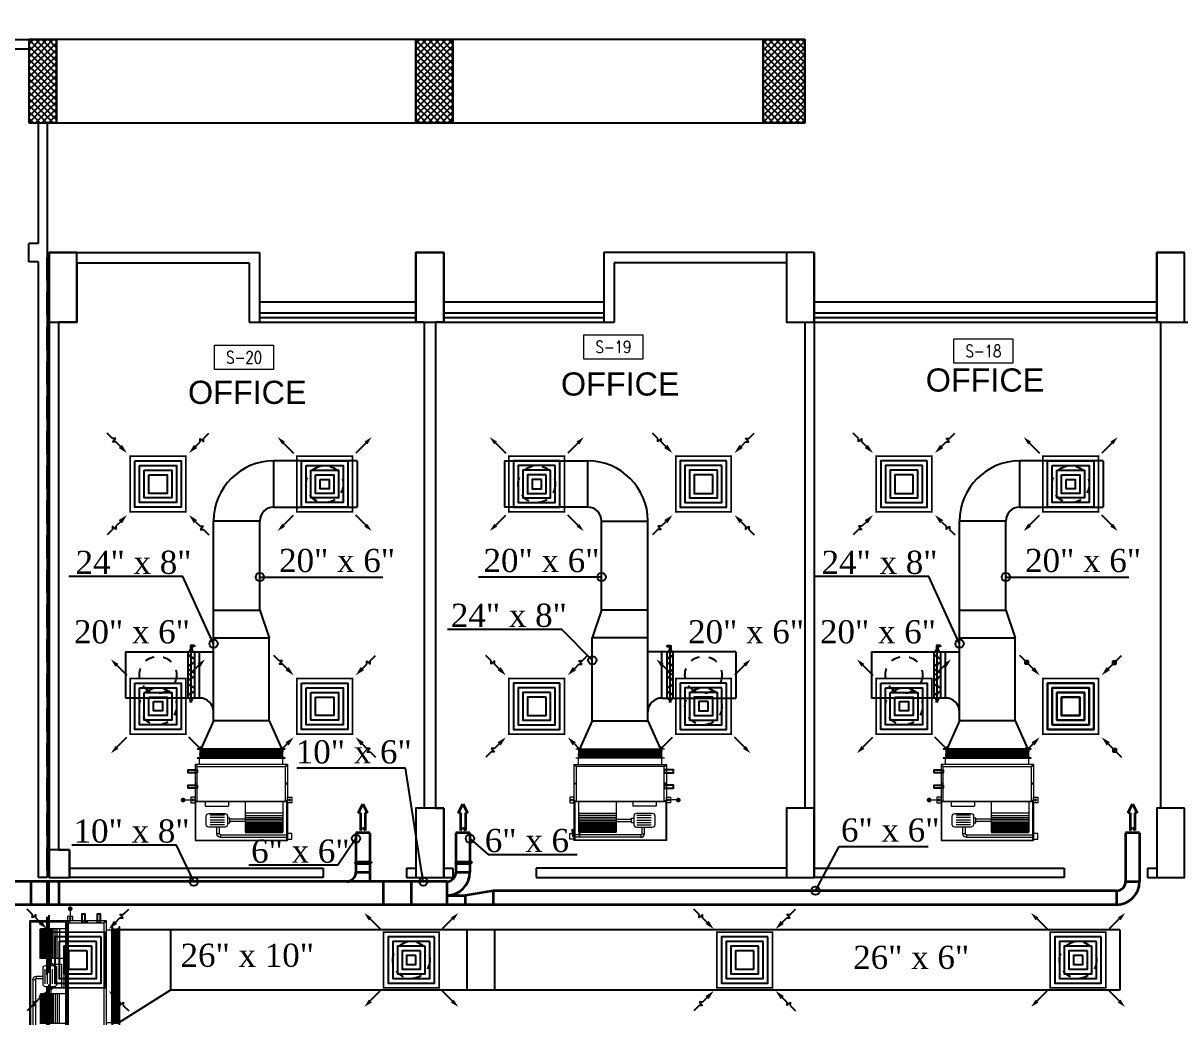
# Model space of a CAD drawing. Extents: x -432 to -365, y -145 to 173.
# Drawn here: x -423.2 to -410.72, y -45.75 to -35.02 of the extents above; entities that cross this region are included whole.
import ezdxf
from ezdxf.enums import TextEntityAlignment as Align

# ---------------------------------------------------------------- set-up
doc = ezdxf.new("R2010")
doc.units = 0
doc.header["$MEASUREMENT"] = 0
for name, pattern in [('DASHDOT', [1, 0.5, -0.25, 0, -0.25]), ('HIDDEN', [0.375, 0.25, -0.125]), ('HIDDEN-Z', [3, 2, -1])]:
    doc.linetypes.add(name, pattern=pattern)
for name, color, linetype in [('01_AC-EQUIP', 206, 'Continuous'), ('03_AC-S.DUCT', 5, 'Continuous'), ('12-AC-FL.CONN.', 2, 'Continuous'), ('A.C.VOLUM DAMPER', 2, 'Continuous'), ('COL', 2, 'Continuous'), ('COLHATCH', 5, 'Continuous'), ('column', 6, 'Continuous'), ('elev', 2, 'Continuous'), ('FASEL', 253, 'Continuous'), ('M-CH-WP-R', 40, 'HIDDEN-Z'), ('M-CH-WP-S', 142, 'Continuous'), ('M-DIFUSER', 195, 'Continuous'), ('M-DUCT-RA', 30, 'Continuous'), ('M-DUCT-SA', 5, 'Continuous'), ('M-EQBMNT', 21, 'Continuous'), ('WALL', 4, 'Continuous'), ('WIN', 5, 'Continuous'), ('ZONE TEXT', 73, 'Continuous')]:
    doc.layers.add(name, color=color, linetype=linetype)
for name, color, linetype, lineweight in [('04-AC_F.A.DUCT', 4, 'Continuous', 35), ('A-SYMB-RMNU', 4, 'Continuous', 9), ('AC-TEXT', 15, 'Continuous', 30)]:
    doc.layers.add(name, color=color, linetype=linetype, lineweight=lineweight)
doc.styles.add('AC', font='romans.shx', dxfattribs={"height": 0.2})
doc.styles.add('ARABY', font='sosa.shx')
doc.styles.add('ROMANS-TITLE', font='ROMANS.shx', dxfattribs={"width": 0.8})
doc.dimstyles.new('IHAB', dxfattribs={"dimscale": 0, "dimtxt": 0.15, "dimasz": 0.09, "dimexe": 0.18, "dimexo": 0.0625, "dimgap": 0, "dimtad": 0, "dimtih": 1, "dimtoh": 1, "dimzin": 0, "dimdsep": 46, "dimtxsty": 'ARABY', "dimcen": 0.03, "dimse1": 1, "dimse2": 1, "dimclrd": 36, "dimclrt": 42, "dimadec": 0, "dimazin": 0, "dimtfac": 1, "dimtmove": 1, "dimatfit": 3, "dimldrblk": 'ORIGIN', "dimfxl": 1, "dimtolj": 1, "dimtzin": 0, "dimarcsym": 0})

# ---------------------------------------------------------------- blocks, each defined once
blk = doc.blocks.new('*U251')
at = {"layer": 'M-DIFUSER', "ltscale": 5, "const_width": 18}
blk.add_lwpolyline([(-300, 300), (300, 300), (300, -300), (-300, -300)], close=True, dxfattribs=at)
at = {"layer": 'M-DIFUSER', "color": 21}
for points in [[(250, 250), (-250, 250), (-250, -250), (250, -250)], [(200, 200), (-200, 200), (-200, -200), (200, -200)], [(150, 150), (-150, 150), (-150, -150), (150, -150)], [(100, 100), (-100, 100), (-100, -100), (100, -100)], [(50, 50), (-50, 50), (-50, -50), (50, -50)]]:
    blk.add_lwpolyline(points, close=True, dxfattribs=at)
at = {"layer": 'M-DUCT-SA', "color": 5, "extrusion": (-5.07059e-20, -1.19855e-17, -1)}
blk.add_line((-461, 461), (-335, 335), dxfattribs=at)
at = {"layer": 'M-DUCT-SA', "color": 5, "extrusion": (-1.19855e-17, 5.07059e-20, -1)}
blk.add_line((461, 461), (335, 335), dxfattribs=at)
at = {"layer": 'M-DUCT-SA', "color": 5, "extrusion": (1.19855e-17, -5.07059e-20, -1)}
blk.add_line((-461, -461), (-335, -335), dxfattribs=at)
at = {"layer": 'M-DUCT-SA', "color": 5, "extrusion": (5.07059e-20, 1.19855e-17, -1)}
blk.add_line((461, -461), (335, -335), dxfattribs=at)
at = {"layer": 'M-DUCT-SA', "color": 5, "extrusion": (-5.07059e-20, -1.19855e-17, -1)}
blk.add_solid([(460, 428), (429, 459), (507, 507)], dxfattribs=at)
at = {"layer": 'M-DUCT-SA', "color": 5, "extrusion": (5.07059e-20, -1.19855e-17, -1)}
blk.add_solid([(-460, 428), (-429, 459), (-507, 507)], dxfattribs=at)
at = {"layer": 'M-DUCT-SA', "color": 5, "extrusion": (1.19855e-17, -5.07059e-20, -1)}
blk.add_solid([(428, -460), (459, -429), (507, -507)], dxfattribs=at)
at = {"layer": 'M-DUCT-SA', "color": 5, "extrusion": (-1.19855e-17, -5.07059e-20, -1)}
blk.add_solid([(-428, -460), (-459, -429), (-507, -507)], dxfattribs=at)
blk = doc.blocks.new('*U254')
at = {"layer": 'M-DIFUSER', "ltscale": 5, "const_width": 18}
blk.add_lwpolyline([(-300, 300), (300, 300), (300, -300), (-300, -300)], close=True, dxfattribs=at)
at = {"layer": 'M-DIFUSER', "color": 21}
for points in [[(250, 250), (-250, 250), (-250, -250), (250, -250)], [(200, 200), (-200, 200), (-200, -200), (200, -200)], [(150, 150), (-150, 150), (-150, -150), (150, -150)], [(100, 100), (-100, 100), (-100, -100), (100, -100)]]:
    blk.add_lwpolyline(points, close=True, dxfattribs=at)
at = {"layer": 'M-DUCT-RA', "color": 30}
for p, q in [((-491, 491), (-549, 549)), ((491, 491), (549, 549)), ((-491, 455), (-491, 491)), ((-455, 491), (-491, 455)), ((-455, 455), (-455, 491)), ((-406, 406), (-455, 455)), ((406, 406), (455, 455)), ((455, 491), (491, 491)), ((491, 455), (455, 491)), ((455, 455), (491, 455)), ((-491, -491), (-549, -549)), ((-491, -455), (-455, -491)), ((-455, -455), (-491, -455)), ((-455, -491), (-491, -491)), ((-406, -406), (-455, -455)), ((406, -406), (455, -455)), ((455, -491), (491, -455)), ((455, -455), (455, -491)), ((491, -455), (491, -491)), ((491, -491), (549, -549))]:
    blk.add_line(p, q, dxfattribs=at)
for points in [[(-389, 424), (-424, 389), (-335, 335)], [(424, 389), (389, 424), (335, 335)], [(-424, -389), (-389, -424), (-335, -335)], [(389, -424), (424, -389), (335, -335)]]:
    blk.add_solid(points, dxfattribs=at)
blk = doc.blocks.new('A$C224F6469')
at = {"layer": '01_AC-EQUIP', "color": 1, "lineweight": 20}
for p, q in [((0, 0), (1, 0)), ((0, -0.82), (0, 0)), ((1, -0.82), (1, 0)), ((0.007, -0.004), (0.988, -0.004)), ((0.007, -0.42), (0.007, -0.004)), ((0.236, -0.074), (0.236, -0.145)), ((0.263, -0.074), (0.236, -0.074)), ((0.263, -0.074), (0.263, -0.145)), ((0.276, -0.035), (1, -0.035)), ((0.276, -0.061), (0.276, -0.035)), ((0.276, -0.061), (1, -0.061)), ((0.541, -0.42), (0.541, -0.09)), ((0.541, -0.09), (0.949, -0.09)), ((0.541, -0.092), (0.949, -0.092)), ((0.541, -0.094), (0.949, -0.094)), ((0.541, -0.096), (0.949, -0.096)), ((0.541, -0.099), (0.949, -0.099)), ((0.541, -0.103), (0.949, -0.103)), ((0.541, -0.106), (0.949, -0.106)), ((0.541, -0.11), (0.949, -0.11)), ((0.541, -0.115), (0.949, -0.115)), ((0.541, -0.122), (0.949, -0.122)), ((0.949, -0.42), (0.949, -0.09)), ((0.988, -0.42), (0.988, -0.004)), ((0.32, -0.168), (0.163, -0.168)), ((0.32, -0.194), (0.163, -0.194)), ((0.32, -0.221), (0.163, -0.221)), ((0.32, -0.248), (0.163, -0.248)), ((0.541, -0.204), (0.376, -0.204)), ((0.541, -0.231), (0.376, -0.231)), ((0.541, -0.129), (0.949, -0.129)), ((0.541, -0.138), (0.949, -0.138)), ((0.541, -0.148), (0.949, -0.148)), ((0.541, -0.158), (0.949, -0.158)), ((0.541, -0.168), (0.949, -0.168)), ((0.541, -0.175), (0.949, -0.175)), ((0.541, -0.184), (0.949, -0.184)), ((0.541, -0.194), (0.949, -0.194)), ((0.541, -0.214), (0.949, -0.214)), ((0.541, -0.23), (0.949, -0.23)), ((0.109, -0.37), (0.363, -0.37)), ((0.109, -0.42), (0.109, -0.37)), ((0.32, -0.274), (0.163, -0.274)), ((0.363, -0.42), (0.363, -0.37)), ((0.541, -0.25), (0.949, -0.25)), ((0.541, -0.27), (0.949, -0.27)), ((0.949, -0.295), (0.541, -0.295)), ((0, -0.42), (1, -0.42)), ((0.022, -0.425), (0.001, -0.425)), ((0.011, -0.418), (0.011, -0.432)), ((0.978, -0.425), (0.999, -0.425)), ((0.989, -0.418), (0.989, -0.432)), ((0.022, -0.615), (0.001, -0.615)), ((0.011, -0.608), (0.011, -0.622)), ((0.978, -0.615), (0.999, -0.615)), ((0.989, -0.608), (0.989, -0.622)), ((1, -0.82), (0, -0.82)), ((0.022, -0.81), (0.001, -0.81)), ((0.011, -0.803), (0.011, -0.817)), ((0.05, -0.82), (0.05, -0.89)), ((0.95, -0.82), (0.95, -0.89)), ((0.978, -0.81), (0.999, -0.81)), ((0.989, -0.803), (0.989, -0.817))]:
    blk.add_line(p, q, dxfattribs=at)
at = {"layer": '01_AC-EQUIP', "color": 1, "linetype": 'DASHDOT', "lineweight": 20}
blk.add_line((0.541, -0.168), (0.949, -0.168), dxfattribs=at)
at = {"layer": '01_AC-EQUIP', "color": 4, "lineweight": 20}
blk.add_line((-0.128, -0.438), (-0.023, -0.438), dxfattribs=at)
at = {"layer": '01_AC-EQUIP', "color": 2, "lineweight": 20}
for p, q in [((0.047, -0.9), (0.063, -0.895)), ((0.047, -0.9), (0.063, -0.905)), ((0.047, -0.91), (0.063, -0.905)), ((0.047, -0.91), (0.063, -0.915)), ((0.047, -0.92), (0.063, -0.915)), ((0.047, -0.92), (0.063, -0.925)), ((0.047, -0.931), (0.063, -0.925)), ((0.047, -0.931), (0.063, -0.936)), ((0.047, -0.941), (0.063, -0.936)), ((0.047, -0.941), (0.063, -0.946)), ((0.047, -0.951), (0.063, -0.946)), ((0.047, -0.951), (0.063, -0.956)), ((0.047, -0.961), (0.063, -0.956)), ((0.047, -0.961), (0.063, -0.966)), ((0.047, -0.971), (0.063, -0.966)), ((0.047, -0.971), (0.063, -0.976)), ((0.047, -0.981), (0.063, -0.976)), ((0.047, -0.981), (0.063, -0.987)), ((0.063, -0.905), (0.937, -0.905)), ((0.063, -0.915), (0.937, -0.915)), ((0.063, -0.925), (0.937, -0.925)), ((0.063, -0.936), (0.937, -0.936)), ((0.063, -0.946), (0.937, -0.946)), ((0.063, -0.956), (0.937, -0.956)), ((0.063, -0.966), (0.937, -0.966)), ((0.063, -0.976), (0.937, -0.976)), ((0.953, -0.9), (0.937, -0.895)), ((0.953, -0.9), (0.937, -0.905)), ((0.953, -0.91), (0.937, -0.905)), ((0.953, -0.91), (0.937, -0.915)), ((0.953, -0.92), (0.937, -0.915)), ((0.953, -0.92), (0.937, -0.925)), ((0.953, -0.931), (0.937, -0.925)), ((0.953, -0.931), (0.937, -0.936)), ((0.953, -0.941), (0.937, -0.936)), ((0.953, -0.941), (0.937, -0.946)), ((0.953, -0.951), (0.937, -0.946)), ((0.953, -0.951), (0.937, -0.956)), ((0.953, -0.961), (0.937, -0.956)), ((0.953, -0.961), (0.937, -0.966)), ((0.953, -0.971), (0.937, -0.966)), ((0.953, -0.971), (0.937, -0.976)), ((0.953, -0.981), (0.937, -0.976)), ((0.953, -0.981), (0.937, -0.987))]:
    blk.add_line(p, q, dxfattribs=at)
at = {"layer": '01_AC-EQUIP', "color": 1, "lineweight": 20}
for points in [[(1.044, -0.076), (1, -0.076), (1, -0.016), (1.044, -0.016)], [(0.351, -0.193), (0.376, -0.193), (0.376, -0.243), (0.351, -0.243)], [(-0.044, -0.407), (0, -0.407), (0, -0.467), (-0.044, -0.467)], [(0.025, -0.8), (0.975, -0.8), (0.975, -0.42), (0.025, -0.42)], [(1.044, -0.407), (1, -0.407), (1, -0.467), (1.044, -0.467)]]:
    blk.add_lwpolyline(points, close=True, dxfattribs=at)
blk.add_lwpolyline([(0.324, -0.145), (0.149, -0.145, 0.414214), (0.122, -0.171), (0.122, -0.264, 0.414214), (0.149, -0.291), (0.324, -0.291, 0.414214), (0.351, -0.264), (0.351, -0.171, 0.414214)], format="xyb", close=True, dxfattribs=at)
at = {"layer": '01_AC-EQUIP', "color": 4, "lineweight": 20, "const_width": 0.0252}
blk.add_lwpolyline([(-0.126, -0.45, 1), (-0.131, -0.425, 1)], format="xyb", close=True, dxfattribs=at)
at = {"layer": '01_AC-EQUIP', "color": 2, "lineweight": 20}
for points in [[(0.975, -0.89), (0.975, -0.895), (0.025, -0.895), (0.025, -0.89)], [(0.975, -0.987), (0.975, -0.992), (0.025, -0.992), (0.025, -0.987)]]:
    blk.add_lwpolyline(points, close=True, dxfattribs=at)
at = {"layer": '01_AC-EQUIP', "color": 1, "lineweight": 20}
for centre in [(-0.023, -0.438), (1.023, -0.438)]:
    blk.add_circle(centre, 0.00932, dxfattribs=at)
for radius in [0.0399, 0.0133]:
    blk.add_arc((0.276, -0.074), radius, 90.0006, 180.0006, dxfattribs=at)
at = {"layer": '01_AC-EQUIP', "color": 1, "lineweight": 20, "extrusion": (0, 0, -1)}
for centre, major_axis, start_param, end_param in [((0.011, -0.425), (-0.00827, 0), -1.570796, 4.712389), ((0.011, -0.425), (-0.0047, 0), 3.141593, 9.424778), ((0.011, -0.615), (-0.00827, 0), -1.570796, 4.712389), ((0.011, -0.615), (-0.0047, 0), 3.141593, 9.424778), ((0.011, -0.81), (-0.00827, 0), -1.570796, 4.712389), ((0.011, -0.81), (-0.0047, 0), 3.141593, 9.424778)]:
    blk.add_ellipse(centre, major_axis=major_axis, ratio=0.646018, start_param=start_param, end_param=end_param, dxfattribs=at)
at = {"layer": '01_AC-EQUIP', "color": 1, "lineweight": 20}
for centre, major_axis, start_param, end_param in [((0.989, -0.425), (0.00827, 0), -1.570796, 4.712389), ((0.989, -0.425), (0.0047, 0), 3.141593, 9.424778), ((0.989, -0.615), (0.00827, 0), -1.570796, 4.712389), ((0.989, -0.615), (0.0047, 0), 3.141593, 9.424778), ((0.989, -0.81), (0.00827, 0), -1.570796, 4.712389), ((0.989, -0.81), (0.0047, 0), 3.141593, 9.424778)]:
    blk.add_ellipse(centre, major_axis=major_axis, ratio=0.646018, start_param=start_param, end_param=end_param, dxfattribs=at)
at = {"layer": 'M-CH-WP-R', "color": 6, "linetype": 'ByBlock', "ltscale": 1.5}
blk.add_lwpolyline([(0.025, -0.762), (0.025, -0.732), (-0.075, -0.732), (-0.075, -0.762)], close=True, dxfattribs=at)
at = {"layer": 'M-CH-WP-S', "color": 5, "linetype": 'ByBlock', "ltscale": 1.5}
blk.add_lwpolyline([(0.025, -0.597), (0.025, -0.567), (-0.075, -0.567), (-0.075, -0.597)], close=True, dxfattribs=at)
at = {"layer": 'M-EQBMNT', "color": 21, "linetype": 'ByBlock', "ltscale": 1.5}
blk.add_line((0.541, -0.09), (0.949, -0.09), dxfattribs=at)
blk = doc.blocks.new('A$C180A56EA')
at = {"layer": 'A.C.VOLUM DAMPER'}
h = blk.add_hatch(dxfattribs=at)
h.set_pattern_fill('ANSI31', color=256, scale=0.001, style=0)
h.set_pattern_definition([(45, (129.5106855, -230.48025158), (-8.838834765e-05, 8.838834765e-05), [])])
h.paths.add_polyline_path([(0.0459, 0.0039), (0.0459, 0.0065), (0.0401, 0.0065), (0.0401, -0.0027), (0.0459, -0.0027), (0.0459, 0), (0.0603, 0), (0.0603, 0.0128), (0.057, 0.0128), (0.057, 0.0039)])
for p, q in [((-0.1242, 0.0032), (-0.1161, 0.0032)), ((-0.1161, 0.0004), (-0.119, 0.0032)), ((-0.1185, 0), (-0.1161, 0.0024)), ((-0.1161, 0.0015), (-0.1179, 0.0032)), ((-0.1174, 0), (-0.1161, 0.0013)), ((-0.1161, 0.0026), (-0.1168, 0.0032)), ((-0.1163, 0), (-0.1161, 0.0001)), ((-0.1161, 0.0001), (-0.1104, 0.0058)), ((-0.1161, 0.0013), (-0.1116, 0.0058)), ((-0.1161, 0.0024), (-0.1127, 0.0058)), ((-0.1161, -0.0026), (-0.1161, 0.0058)), ((-0.1161, 0.0035), (-0.1138, 0.0058)), ((-0.1161, 0.0058), (-0.1099, 0.0058)), ((-0.1161, 0.0057), (-0.116, 0.0058)), ((-0.1161, 0.0046), (-0.1149, 0.0058)), ((-0.1161, -0.001), (-0.1099, 0.0053)), ((-0.1099, -0.0014), (-0.1161, 0.0048)), ((-0.1161, -0.0021), (-0.1099, 0.0042)), ((-0.1099, -0.0026), (-0.1161, 0.0037)), ((-0.1109, -0.0026), (-0.1161, 0.0026)), ((-0.112, -0.0026), (-0.1161, 0.0015)), ((-0.1131, -0.0026), (-0.1161, 0.0004)), ((-0.1099, -0.0003), (-0.116, 0.0058)), ((-0.1156, -0.0026), (-0.1099, 0.0031)), ((-0.1099, 0.0008), (-0.1149, 0.0058)), ((-0.1145, -0.0026), (-0.1099, 0.002)), ((-0.1099, 0.0019), (-0.1138, 0.0058)), ((-0.1134, -0.0026), (-0.1099, 0.0009)), ((-0.1128, 0.0019), (0.0401, 0.0019)), ((-0.1099, 0.003), (-0.1127, 0.0058)), ((-0.1099, 0.0041), (-0.1116, 0.0058)), ((-0.1099, 0.0052), (-0.1105, 0.0058)), ((0.0401, 0.0121), (-0.1099, 0.0121)), ((-0.0882, 0.0113), (-0.0994, -0.0075)), ((-0.0768, 0.0113), (-0.0656, -0.0075)), ((-0.0402, 0.0113), (-0.0514, -0.0075)), ((-0.0284, 0.0113), (-0.0173, -0.0075)), ((0.0056, 0.0113), (-0.0056, -0.0075)), ((0.0174, 0.0113), (0.0286, -0.0075)), ((0.0459, 0.0065), (0.0401, 0.0065)), ((0.0401, 0.0065), (0.0401, -0.0027)), ((0.0459, 0.0039), (0.0459, 0.0065)), ((0.057, 0.0039), (0.0459, 0.0039)), ((0.0603, 0.0128), (0.057, 0.0128)), ((0.057, 0.0128), (0.057, 0.0039)), ((0.0603, 0.0128), (0.0603, 0)), ((-0.1242, 0), (-0.1161, 0)), ((-0.1142, -0.0026), (-0.1161, -0.0007)), ((-0.1153, -0.0026), (-0.1161, -0.0018)), ((-0.1099, -0.0026), (-0.1161, -0.0026)), ((-0.1123, -0.0026), (-0.1099, -0.0003)), ((-0.1111, -0.0026), (-0.1099, -0.0014)), ((-0.11, -0.0026), (-0.1099, -0.0025)), ((-0.1099, -0.0083), (0.0401, -0.0083)), ((0.0401, -0.0027), (0.0459, -0.0027)), ((0.0603, 0), (0.0459, 0)), ((0.0459, -0.0027), (0.0459, 0))]:
    blk.add_line(p, q, dxfattribs=at)
at = {"layer": 'A.C.VOLUM DAMPER', "extrusion": (0, 0, -1)}
for centre, major_axis, start_param, end_param in [((-0.0938, 0.0019), (0.00135, 0.00135), 3.926991, 7.068583), ((-0.0938, 0.0019), (-0.00135, 0.00135), 2.356195, 5.497787), ((-0.0712, 0.0019), (0.00135, 0.00135), 3.926991, 7.068583), ((-0.0712, 0.0019), (-0.00135, 0.00135), 2.356195, 5.497787), ((-0.0458, 0.0019), (0.00135, 0.00135), 3.926991, 7.068583), ((-0.0458, 0.0019), (-0.00135, 0.00135), 2.356195, 5.497787), ((-0.0228, 0.0019), (0.00135, 0.00135), 3.926991, 7.068583), ((-0.0228, 0.0019), (-0.00135, 0.00135), 2.356194, 5.497787), ((0, 0.0019), (0.00135, 0.00135), 3.926991, 7.068583), ((0, 0.0019), (0.00135, 0.00135), 0.785398, 3.926991), ((0.023, 0.0019), (0.00135, 0.00135), 3.926991, 7.068583), ((0.023, 0.0019), (-0.00135, 0.00135), 2.356195, 5.497787)]:
    blk.add_ellipse(centre, major_axis=major_axis, ratio=1, start_param=start_param, end_param=end_param, dxfattribs=at)
blk = doc.blocks.new('A$C069E27EC')
at = {"layer": '01_AC-EQUIP', "color": 2, "linetype": 'Continuous'}
for p, q in [((0, 0), (0, -130)), ((1, 0.3), (0.5, -1.3)), ((1, 0.3), (1.5, -1.3)), ((2, 0.3), (1.5, -1.3)), ((2, 0.3), (2.5, -1.3)), ((3, 0.3), (2.5, -1.3)), ((3, 0.3), (3.6, -1.3)), ((4.1, 0.3), (3.6, -1.3)), ((4.1, 0.3), (4.6, -1.3)), ((5.1, 0.3), (4.6, -1.3)), ((5.1, 0.3), (5.6, -1.3)), ((6.1, 0.3), (5.6, -1.3)), ((6.1, 0.3), (6.6, -1.3)), ((7.1, 0.3), (6.6, -1.3)), ((7.1, 0.3), (7.6, -1.3)), ((8.1, 0.3), (7.6, -1.3)), ((8.1, 0.3), (8.6, -1.3)), ((9.2, 0.3), (8.6, -1.3)), ((9.2, 0.3), (9.7, -1.3)), ((1.5, -128.7), (1.5, -1.3)), ((2.5, -128.7), (2.5, -1.3)), ((3.6, -128.7), (3.6, -1.3)), ((4.6, -128.7), (4.6, -1.3)), ((5.6, -128.7), (5.6, -1.3)), ((6.6, -128.7), (6.6, -1.3)), ((7.6, -128.7), (7.6, -1.3)), ((8.6, -128.7), (8.6, -1.3)), ((1, -130.3), (0.5, -128.7)), ((1, -130.3), (1.5, -128.7)), ((2, -130.3), (1.5, -128.7)), ((2, -130.3), (2.5, -128.7)), ((3, -130.3), (2.5, -128.7)), ((3, -130.3), (3.6, -128.7)), ((4.1, -130.3), (3.6, -128.7)), ((4.1, -130.3), (4.6, -128.7)), ((5.1, -130.3), (4.6, -128.7)), ((5.1, -130.3), (5.6, -128.7)), ((6.1, -130.3), (5.6, -128.7)), ((6.1, -130.3), (6.6, -128.7)), ((7.1, -130.3), (6.6, -128.7)), ((7.1, -130.3), (7.6, -128.7)), ((8.1, -130.3), (7.6, -128.7)), ((8.1, -130.3), (8.6, -128.7)), ((9.2, -130.3), (8.6, -128.7)), ((9.2, -130.3), (9.7, -128.7))]:
    blk.add_line(p, q, dxfattribs=at)
for points in [[(0, 2.5), (0.5, 2.5), (0.5, -132.5), (0, -132.5)], [(9.7, 2.5), (10.2, 2.5), (10.2, -132.5), (9.7, -132.5)]]:
    blk.add_lwpolyline(points, close=True, dxfattribs=at)
blk = doc.blocks.new('A$C7CD32F90')
at = {"layer": '01_AC-EQUIP', "color": 1, "lineweight": 20}
for p, q in [((0.089, -0.4), (0.089, -0.116)), ((0.408, -0.116), (0.089, -0.116)), ((0.408, -0.117), (0.089, -0.117)), ((0.408, -0.119), (0.089, -0.119)), ((0.408, -0.122), (0.089, -0.122)), ((0.408, -0.125), (0.089, -0.125)), ((0.408, -0.4), (0.408, -0.116)), ((0.599, -0.074), (0.599, -0.145)), ((0.626, -0.074), (0.599, -0.074)), ((0.626, -0.074), (0.626, -0.145)), ((0.639, -0.035), (1.2, -0.035)), ((0.639, -0.061), (0.639, -0.035)), ((0.639, -0.061), (1.2, -0.061)), ((0.791, -0.4), (0.791, -0.116)), ((0.791, -0.116), (1.11, -0.116)), ((0.791, -0.117), (1.11, -0.117)), ((0.791, -0.119), (1.11, -0.119)), ((0.791, -0.122), (1.11, -0.122)), ((0.791, -0.125), (1.11, -0.125)), ((1.11, -0.4), (1.11, -0.116)), ((0.408, -0.128), (0.089, -0.128)), ((0.408, -0.132), (0.089, -0.132)), ((0.408, -0.136), (0.089, -0.136)), ((0.408, -0.141), (0.089, -0.141)), ((0.408, -0.148), (0.089, -0.148)), ((0.408, -0.155), (0.089, -0.155)), ((0.408, -0.164), (0.089, -0.164)), ((0.408, -0.173), (0.089, -0.173)), ((0.408, -0.183), (0.089, -0.183)), ((0.408, -0.193), (0.089, -0.193)), ((0.408, -0.201), (0.089, -0.201)), ((0.408, -0.209), (0.089, -0.209)), ((0.408, -0.219), (0.089, -0.219)), ((0.408, -0.229), (0.089, -0.229)), ((0.408, -0.239), (0.089, -0.239)), ((0.408, -0.204), (0.46, -0.204)), ((0.408, -0.231), (0.46, -0.231)), ((0.472, -0.243), (0.472, -0.343)), ((0.683, -0.168), (0.526, -0.168)), ((0.683, -0.194), (0.526, -0.194)), ((0.683, -0.221), (0.526, -0.221)), ((0.683, -0.248), (0.526, -0.248)), ((0.726, -0.243), (0.726, -0.343)), ((0.791, -0.204), (0.739, -0.204)), ((0.791, -0.231), (0.739, -0.231)), ((0.791, -0.128), (1.11, -0.128)), ((0.791, -0.132), (1.11, -0.132)), ((0.791, -0.136), (1.11, -0.136)), ((0.791, -0.141), (1.11, -0.141)), ((0.791, -0.148), (1.11, -0.148)), ((0.791, -0.155), (1.11, -0.155)), ((0.791, -0.164), (1.11, -0.164)), ((0.791, -0.173), (1.11, -0.173)), ((0.791, -0.183), (1.11, -0.183)), ((0.791, -0.193), (1.11, -0.193)), ((0.791, -0.201), (1.11, -0.201)), ((0.791, -0.209), (1.11, -0.209)), ((0.791, -0.219), (1.11, -0.219)), ((0.791, -0.229), (1.11, -0.229)), ((0.791, -0.239), (1.11, -0.239)), ((0.408, -0.255), (0.089, -0.255)), ((0.408, -0.275), (0.089, -0.275)), ((0.408, -0.295), (0.089, -0.295)), ((0.089, -0.321), (0.408, -0.321)), ((0.472, -0.343), (0.726, -0.343)), ((0.472, -0.37), (0.726, -0.37)), ((0.472, -0.4), (0.472, -0.37)), ((0.683, -0.274), (0.526, -0.274)), ((0.726, -0.4), (0.726, -0.37)), ((0.791, -0.255), (1.11, -0.255)), ((0.791, -0.275), (1.11, -0.275)), ((0.791, -0.295), (1.11, -0.295)), ((1.11, -0.321), (0.791, -0.321)), ((0.022, -0.425), (0.001, -0.425)), ((0.011, -0.418), (0.011, -0.432)), ((1.178, -0.425), (1.199, -0.425)), ((1.189, -0.418), (1.189, -0.432)), ((0.022, -0.615), (0.001, -0.615)), ((0.011, -0.608), (0.011, -0.622)), ((1.178, -0.615), (1.199, -0.615)), ((1.189, -0.608), (1.189, -0.622)), ((0.022, -0.81), (0.001, -0.81)), ((0.011, -0.803), (0.011, -0.817)), ((0.1, -0.824), (0.1, -0.89)), ((1.1, -0.824), (1.1, -0.89)), ((1.178, -0.81), (1.199, -0.81)), ((1.189, -0.803), (1.189, -0.817))]:
    blk.add_line(p, q, dxfattribs=at)
at = {"layer": '01_AC-EQUIP', "color": 1, "linetype": 'DASHDOT', "lineweight": 20}
for p, q in [((0.408, -0.193), (0.089, -0.193)), ((0.791, -0.193), (1.11, -0.193))]:
    blk.add_line(p, q, dxfattribs=at)
at = {"layer": '01_AC-EQUIP', "color": 4, "lineweight": 20}
blk.add_line((-0.128, -0.438), (-0.023, -0.438), dxfattribs=at)
at = {"layer": '01_AC-EQUIP', "color": 1, "lineweight": 20}
for points in [[(0, -0.4), (1.2, -0.4), (1.2, 0), (0, 0)], [(0.012, -0.388), (1.188, -0.388), (1.188, -0.012), (0.012, -0.012)], [(1.244, -0.076), (1.2, -0.076), (1.2, -0.016), (1.244, -0.016)], [(0.485, -0.193), (0.46, -0.193), (0.46, -0.243), (0.485, -0.243)], [(0.714, -0.193), (0.739, -0.193), (0.739, -0.243), (0.714, -0.243)], [(-0.044, -0.407), (0, -0.407), (0, -0.467), (-0.044, -0.467)], [(1.2, -0.4), (0, -0.4), (0, -0.824), (1.2, -0.824)], [(1.175, -0.42), (0.024, -0.42), (0.024, -0.8), (1.175, -0.8)], [(1.244, -0.407), (1.2, -0.407), (1.2, -0.467), (1.244, -0.467)]]:
    blk.add_lwpolyline(points, close=True, dxfattribs=at)
blk.add_lwpolyline([(0.687, -0.145), (0.511, -0.145, 0.414214), (0.485, -0.171), (0.485, -0.264, 0.414214), (0.511, -0.291), (0.687, -0.291, 0.414214), (0.714, -0.264), (0.714, -0.171, 0.414214)], format="xyb", close=True, dxfattribs=at)
at = {"layer": '01_AC-EQUIP', "color": 4, "lineweight": 20, "const_width": 0.0252}
blk.add_lwpolyline([(-0.126, -0.45, 1), (-0.131, -0.425, 1)], format="xyb", close=True, dxfattribs=at)
at = {"layer": '01_AC-EQUIP', "color": 1, "lineweight": 20}
for centre in [(-0.023, -0.438), (1.223, -0.438)]:
    blk.add_circle(centre, 0.00932, dxfattribs=at)
for radius in [0.0399, 0.0133]:
    blk.add_arc((0.639, -0.074), radius, 90.0006, 180.0006, dxfattribs=at)
at = {"layer": '01_AC-EQUIP', "color": 1, "lineweight": 20, "extrusion": (0, 0, -1)}
for centre, major_axis, start_param, end_param in [((0.011, -0.425), (-0.00827, 0), -1.570796, 4.712389), ((0.011, -0.425), (-0.0047, 0), 3.141593, 9.424778), ((0.011, -0.615), (-0.00827, 0), -1.570796, 4.712389), ((0.011, -0.615), (-0.0047, 0), 3.141593, 9.424778), ((0.011, -0.81), (-0.00827, 0), -1.570796, 4.712389), ((0.011, -0.81), (-0.0047, 0), 3.141593, 9.424778)]:
    blk.add_ellipse(centre, major_axis=major_axis, ratio=0.646018, start_param=start_param, end_param=end_param, dxfattribs=at)
at = {"layer": '01_AC-EQUIP', "color": 1, "lineweight": 20}
for centre, major_axis, start_param, end_param in [((1.189, -0.425), (0.00827, 0), -1.570796, 4.712389), ((1.189, -0.425), (0.0047, 0), 3.141593, 9.424778), ((1.189, -0.615), (0.00827, 0), -1.570796, 4.712389), ((1.189, -0.615), (0.0047, 0), 3.141593, 9.424778), ((1.189, -0.81), (0.00827, 0), -1.570796, 4.712389), ((1.189, -0.81), (0.0047, 0), 3.141593, 9.424778)]:
    blk.add_ellipse(centre, major_axis=major_axis, ratio=0.646018, start_param=start_param, end_param=end_param, dxfattribs=at)
at = {"layer": 'M-CH-WP-R', "color": 6, "linetype": 'ByBlock', "ltscale": 1.5}
blk.add_lwpolyline([(0.025, -0.762), (0.025, -0.732), (-0.075, -0.732), (-0.075, -0.762)], close=True, dxfattribs=at)
at = {"layer": 'M-CH-WP-S', "color": 5, "linetype": 'ByBlock', "ltscale": 1.5}
blk.add_lwpolyline([(0.025, -0.597), (0.025, -0.567), (-0.075, -0.567), (-0.075, -0.597)], close=True, dxfattribs=at)
at = {"layer": 'M-EQBMNT', "color": 21, "linetype": 'ByBlock', "ltscale": 1.5}
for p, q in [((0.408, -0.116), (0.089, -0.116)), ((0.791, -0.116), (1.11, -0.116))]:
    blk.add_line(p, q, dxfattribs=at)
at = {"layer": '01_AC-EQUIP', "color": 1, "lineweight": 20, "xscale": 0.00784765227677817, "yscale": 0.00784765227677817, "zscale": 0.00784765227677817, "rotation": 270}
blk.add_blockref('A$C069E27EC', (1.11, -0.89), dxfattribs=at)
blk = doc.blocks.new('A$C4397250F')
at = {"layer": '04-AC_F.A.DUCT'}
for p, q in [((0, 0), (-0.0241, -0.0482)), ((-0.0241, -0.0482), (-0.0132, -0.0482)), ((-0.0132, -0.0482), (-0.0132, -0.1443)), ((0.0241, -0.0482), (0, 0)), ((0.0132, -0.0482), (0.0241, -0.0482)), ((0.0132, -0.0482), (0.0132, -0.1443)), ((0, -0.1288), (-0.0132, -0.1443)), ((0.0132, -0.1443), (0, -0.1288))]:
    blk.add_line(p, q, dxfattribs=at)
blk = doc.blocks.new('A-ROOM')
at = {"layer": 'A-SYMB-RMNU'}
blk.add_lwpolyline([(-425, 175), (425, 175), (425, -175), (-425, -175)], close=True, dxfattribs=at)
at = {"layer": 'A-SYMB-RMNU', "style": 'ROMANS-TITLE', "width": 0.8}
blk.add_attdef('ROOM-NO', text='', height=175, dxfattribs=at).set_placement((0, 0), align=Align.MIDDLE)

msp = doc.modelspace()

# ---------------------------------------------------------------- hatches: boundary and pattern name
at = {"layer": 'COLHATCH', "linetype": 'Continuous'}
h = msp.add_hatch(dxfattribs=at)
h.set_pattern_fill('_USER', color=252, scale=0.05, angle=45, style=0, double=1, pattern_type=0)
h.set_pattern_definition([(45, (-202.924395, -212.77691), (-0.035355339, 0.035355339), []), (135, (-202.924395, -212.77691), (-0.035355339, -0.035355339), [])])
h.paths.add_polyline_path([(-382.484, -35.197), (-382.784, -35.197), (-382.784, -36.097), (-382.484, -36.097)])
h.paths.add_polyline_path([(-380.484, -35.197), (-381.284, -35.197), (-381.284, -35.497), (-380.484, -35.497)])
h.paths.add_polyline_path([(-378.534, -37.197), (-378.834, -37.197), (-378.834, -37.797), (-378.534, -37.797)])
h.paths.add_polyline_path([(-378.134, -40.777), (-378.934, -40.777), (-378.934, -41.077), (-378.134, -41.077)])
h.paths.add_polyline_path([(-380.684, -40.777), (-381.484, -40.777), (-381.484, -41.077), (-380.684, -41.077)])
h.paths.add_polyline_path([(-380.584, -45.827), (-381.484, -45.827), (-381.484, -46.127), (-380.584, -46.127)])
h.paths.add_polyline_path([(-378.134, -45.777), (-378.934, -45.777), (-378.934, -46.077), (-378.134, -46.077)])
h.paths.add_polyline_path([(-380.392, -52.047), (-381.492, -52.047), (-381.492, -52.347), (-380.639, -52.347, -0.011587), (-380.655, -53.033), (-380.405, -53.043, 0.01656)])
h.paths.add_polyline_path([(-380.586, -54.777), (-380.84, -54.777, -0.040808), (-381.428, -57.116), (-381.192, -57.197, 0.04151)])
h.paths.add_polyline_path([(-382.484, -54.177), (-382.784, -54.177), (-382.784, -55.077), (-382.484, -55.077)])
h.paths.add_polyline_path([(-386.614, -54.177), (-387.014, -54.177), (-387.014, -55.077), (-386.614, -55.077)])
h.paths.add_polyline_path([(-390.414, -54.177), (-390.864, -54.177), (-390.864, -55.077), (-390.414, -55.077)])
h.paths.add_polyline_path([(-390.664, -55.997), (-390.964, -55.997), (-390.964, -56.897), (-390.664, -56.897)])
h.paths.add_polyline_path([(-398.664, -54.177), (-398.964, -54.177), (-398.964, -55.077), (-398.664, -55.077)])
h.paths.add_polyline_path([(-398.664, -55.997), (-398.964, -55.997), (-398.964, -56.897), (-398.664, -56.897)])
h.paths.add_polyline_path([(-406.664, -54.177), (-406.964, -54.177), (-406.964, -55.077), (-406.664, -55.077)])
h.paths.add_polyline_path([(-406.664, -55.997), (-406.964, -55.997), (-406.964, -56.897), (-406.664, -56.897)])
h.paths.add_polyline_path([(-414.764, -54.177), (-415.214, -54.177), (-415.214, -55.077), (-414.764, -55.077)])
h.paths.add_polyline_path([(-414.664, -55.997), (-414.964, -55.997), (-414.964, -56.897), (-414.664, -56.897)])
h.paths.add_polyline_path([(-418.614, -54.177), (-419.014, -54.177), (-419.014, -55.077), (-418.614, -55.077)])
h.paths.add_polyline_path([(-422.844, -54.177), (-423.144, -54.177), (-423.144, -55.077), (-422.844, -55.077)])
h.paths.add_polyline_path([(-424.137, -52.047), (-425.237, -52.047, 0.01656), (-425.224, -53.043), (-424.974, -53.033, -0.011587), (-424.99, -52.347), (-424.137, -52.347)])
h.paths.add_polyline_path([(-424.789, -54.777), (-425.042, -54.777, 0.04151), (-424.437, -57.197), (-424.2, -57.116, -0.040808)])
h.paths.add_polyline_path([(-424.144, -45.827), (-425.044, -45.827), (-425.044, -46.127), (-424.144, -46.127)])
h.paths.add_polyline_path([(-426.694, -45.777), (-427.494, -45.777), (-427.494, -46.077), (-426.694, -46.077)])
h.paths.add_polyline_path([(-426.694, -40.777), (-427.494, -40.777), (-427.494, -41.077), (-426.694, -41.077)])
h.paths.add_polyline_path([(-424.144, -40.777), (-424.944, -40.777), (-424.944, -41.077), (-424.144, -41.077)])
h.paths.add_polyline_path([(-426.794, -37.197), (-427.094, -37.197), (-427.094, -37.797), (-426.794, -37.797)])
h.paths.add_polyline_path([(-424.344, -35.197), (-425.144, -35.197), (-425.144, -35.497), (-424.344, -35.497)])
h.paths.add_polyline_path([(-422.844, -35.197), (-423.144, -35.197), (-423.144, -36.097), (-422.844, -36.097)])
h.paths.add_polyline_path([(-418.564, -35.197), (-418.964, -35.197), (-418.964, -36.097), (-418.564, -36.097)])
h.paths.add_polyline_path([(-414.764, -35.197), (-415.214, -35.197), (-415.214, -36.097), (-414.764, -36.097)])
h.paths.add_polyline_path([(-405.414, -32.997), (-405.714, -32.997), (-405.714, -33.597), (-405.414, -33.597)])
h.paths.add_polyline_path([(-405.414, -35.497), (-400.314, -35.497), (-400.314, -36.947), (-400.014, -36.947), (-400.014, -35.197), (-405.714, -35.197), (-405.714, -36.947), (-405.414, -36.947)])
h.paths.add_polyline_path([(-398.664, -32.997), (-398.964, -32.997), (-398.964, -33.597), (-398.664, -33.597)])
h.paths.add_polyline_path([(-398.664, -36.347), (-398.964, -36.347), (-398.964, -36.947), (-398.664, -36.947)])
h.paths.add_polyline_path([(-390.414, -35.197), (-390.864, -35.197), (-390.864, -36.097), (-390.414, -36.097)])

# ---------------------------------------------------------------- linework, layer by layer
at = {"layer": '03_AC-S.DUCT', "linetype": 'Continuous'}
for p, q in [((-419.599, -39.747), (-420.499, -39.747)), ((-420.499, -40.247), (-420.499, -39.747)), ((-419.599, -39.747), (-419.599, -40.247)), ((-418.009, -39.747), (-418.009, -40.247)), ((-418.009, -39.747), (-417.109, -39.747)), ((-417.109, -40.247), (-417.109, -39.747)), ((-411.544, -39.747), (-412.444, -39.747)), ((-412.444, -40.247), (-412.444, -39.747)), ((-411.544, -39.747), (-411.544, -40.247)), ((-420.499, -40.247), (-419.599, -40.247)), ((-417.109, -40.247), (-418.009, -40.247)), ((-412.444, -40.247), (-411.544, -40.247)), ((-421.149, -42.555), (-421.149, -40.397)), ((-420.649, -40.397), (-421.149, -40.397)), ((-420.649, -41.358), (-420.649, -40.397)), ((-416.959, -41.358), (-416.959, -40.397)), ((-416.959, -40.397), (-416.459, -40.397)), ((-416.459, -42.555), (-416.459, -40.397)), ((-413.094, -42.555), (-413.094, -40.397)), ((-412.594, -40.397), (-413.094, -40.397)), ((-412.594, -41.358), (-412.594, -40.397)), ((-421.149, -41.358), (-420.649, -41.358)), ((-420.649, -41.358), (-420.549, -41.658)), ((-416.959, -41.358), (-417.059, -41.658)), ((-416.459, -41.358), (-416.959, -41.358)), ((-413.094, -41.358), (-412.594, -41.358)), ((-412.594, -41.358), (-412.494, -41.658)), ((-421.149, -41.658), (-420.549, -41.658)), ((-420.549, -42.555), (-420.549, -41.658)), ((-417.059, -42.555), (-417.059, -41.658)), ((-416.459, -41.658), (-417.059, -41.658)), ((-413.094, -41.658), (-412.494, -41.658)), ((-412.494, -42.555), (-412.494, -41.658)), ((-422.099, -41.808), (-422.099, -42.308)), ((-422.099, -41.808), (-421.149, -41.808)), ((-421.299, -42.308), (-421.299, -41.808)), ((-415.509, -41.808), (-416.459, -41.808)), ((-416.309, -42.308), (-416.309, -41.808)), ((-415.509, -41.808), (-415.509, -42.308)), ((-414.044, -41.808), (-413.094, -41.808)), ((-414.044, -41.808), (-414.044, -42.308)), ((-413.244, -42.308), (-413.244, -41.808)), ((-421.299, -42.308), (-422.099, -42.308)), ((-416.309, -42.308), (-415.509, -42.308)), ((-413.244, -42.308), (-414.044, -42.308)), ((-421.149, -42.555), (-421.287, -42.86)), ((-420.549, -42.555), (-421.149, -42.555)), ((-420.549, -42.555), (-420.412, -42.86)), ((-417.059, -42.555), (-417.197, -42.86)), ((-417.059, -42.555), (-416.459, -42.555)), ((-416.459, -42.555), (-416.322, -42.86)), ((-413.094, -42.555), (-413.232, -42.86)), ((-412.494, -42.555), (-413.094, -42.555)), ((-412.494, -42.555), (-412.357, -42.86)), ((-411.364, -44.812), (-422.168, -44.812)), ((-421.614, -44.812), (-421.614, -45.462)), ((-418.414, -44.812), (-418.414, -45.462)), ((-418.114, -44.812), (-418.114, -45.462)), ((-411.364, -44.812), (-411.364, -45.462)), ((-421.614, -45.462), (-422.168, -45.812)), ((-411.364, -45.462), (-421.614, -45.462))]:
    msp.add_line(p, q, dxfattribs=at)
for centre, radius, start, end in [((-420.499, -40.397), 0.65, 90, 180), ((-417.109, -40.397), 0.65, 0, 90), ((-412.444, -40.397), 0.65, 90, 180), ((-420.499, -40.397), 0.15, 90, 180), ((-417.109, -40.397), 0.15, 0, 90), ((-412.444, -40.397), 0.15, 90, 180), ((-421.299, -42.458), 0.15, 0, 90), ((-416.309, -42.458), 0.15, 90, 180), ((-413.244, -42.458), 0.15, 0, 90)]:
    msp.add_arc(centre, radius, start, end, dxfattribs=at)
at = {"layer": '04-AC_F.A.DUCT', "linetype": 'Continuous'}
for p, q in [((-419.612, -43.765), (-419.612, -44.19)), ((-419.462, -43.765), (-419.612, -43.765)), ((-419.462, -43.765), (-419.462, -44.29)), ((-418.531, -43.765), (-418.531, -44.19)), ((-418.381, -43.765), (-418.531, -43.765)), ((-418.381, -43.765), (-418.381, -44.19)), ((-411.301, -43.765), (-411.301, -44.29)), ((-411.151, -43.765), (-411.301, -43.765)), ((-411.151, -43.765), (-411.151, -44.29)), ((-419.612, -44.19), (-419.462, -44.19)), ((-418.531, -44.19), (-418.381, -44.19)), ((-418.631, -44.29), (-423.648, -44.29)), ((-423.117, -44.54), (-423.117, -44.29)), ((-422.817, -44.54), (-422.817, -44.29)), ((-419.312, -44.54), (-419.312, -44.29)), ((-419.012, -44.54), (-419.012, -44.29)), ((-418.631, -44.29), (-418.631, -44.54)), ((-411.301, -44.29), (-411.151, -44.29)), ((-418.631, -44.44), (-418.431, -44.44)), ((-418.131, -44.39), (-418.431, -44.44)), ((-418.431, -44.44), (-418.431, -44.54)), ((-411.401, -44.39), (-418.131, -44.39)), ((-418.131, -44.39), (-418.131, -44.54)), ((-411.401, -44.39), (-411.401, -44.54)), ((-411.401, -44.54), (-423.648, -44.54))]:
    msp.add_line(p, q, dxfattribs=at)
for centre, radius in [((-419.712, -44.19), 0.1), ((-418.631, -44.19), 0.1), ((-418.631, -44.19), 0.25), ((-411.401, -44.29), 0.1), ((-411.401, -44.29), 0.25)]:
    msp.add_arc(centre, radius, 270, 0, dxfattribs=at)
at = {"layer": '12-AC-FL.CONN.', "linetype": 'HIDDEN', "ltscale": 0.25}
for centre in [(-419.949, -39.997), (-417.659, -39.997), (-411.894, -39.997), (-421.749, -42.058), (-415.859, -42.058), (-413.694, -42.058), (-421.749, -42.397), (-415.859, -42.397), (-413.694, -42.397), (-419.014, -45.137), (-411.814, -45.137)]:
    msp.add_circle(centre, 0.2, dxfattribs=at)
at = {"layer": 'COL', "linetype": 'Continuous'}
for points in [[(-422.624, -37.497), (-422.924, -37.497), (-422.924, -38.247), (-422.624, -38.247)], [(-418.664, -37.497), (-418.964, -37.497), (-418.964, -38.247), (-418.664, -38.247)], [(-414.664, -37.497), (-414.964, -37.497), (-414.964, -38.247), (-414.664, -38.247)], [(-410.664, -37.497), (-410.964, -37.497), (-410.964, -38.247), (-410.664, -38.247)], [(-418.664, -43.497), (-418.964, -43.497), (-418.964, -44.247), (-418.664, -44.247)], [(-414.664, -43.497), (-414.964, -43.497), (-414.964, -44.247), (-414.664, -44.247)], [(-410.664, -43.497), (-410.964, -43.497), (-410.964, -44.247), (-410.664, -44.247)], [(-422.704, -43.947), (-422.924, -43.947), (-422.924, -44.247), (-422.704, -44.247)]]:
    msp.add_lwpolyline(points, close=True, dxfattribs=at)
at = {"layer": 'column', "color": 252}
for points in [[(-423.144, -36.097), (-422.844, -36.097), (-422.844, -35.197), (-423.144, -35.197)], [(-418.964, -36.097), (-418.564, -36.097), (-418.564, -35.197), (-418.964, -35.197)], [(-415.214, -36.097), (-414.764, -36.097), (-414.764, -35.197), (-415.214, -35.197)]]:
    msp.add_lwpolyline(points, close=True, dxfattribs=at)
at = {"layer": 'elev', "color": 252, "linetype": 'Continuous'}
for p, q in [((-418.964, -35.197), (-422.844, -35.197)), ((-415.214, -35.197), (-418.564, -35.197)), ((-422.844, -36.097), (-418.964, -36.097)), ((-418.564, -36.097), (-415.214, -36.097))]:
    msp.add_line(p, q, dxfattribs=at)
at = {"layer": 'FASEL', "linetype": 'HIDDEN'}
for points in [[(-410.644, -52.797), (-410.984, -52.797), (-410.984, -52.267), (-414.644, -52.267), (-414.644, -52.797), (-414.984, -52.797), (-414.984, -52.267), (-418.644, -52.267), (-418.644, -52.797), (-418.984, -52.797), (-418.984, -52.267), (-422.604, -52.267), (-422.604, -52.797), (-422.944, -52.797), (-422.944, -37.497)], [(-410.664, -52.777), (-410.964, -52.777), (-410.964, -52.247), (-414.664, -52.247), (-414.664, -52.777), (-414.964, -52.777), (-414.964, -52.247), (-418.664, -52.247), (-418.664, -52.777), (-418.964, -52.777), (-418.964, -52.247), (-422.624, -52.247), (-422.624, -52.777), (-422.924, -52.777), (-422.924, -37.497)]]:
    msp.add_lwpolyline(points, dxfattribs=at)
at = {"layer": 'WALL', "color": 252, "linetype": 'Continuous'}
for p, q in [((-423.444, -35.197), (-422.844, -35.197)), ((-423.144, -35.197), (-422.844, -35.197)), ((-422.844, -35.197), (-422.844, -36.097)), ((-415.214, -36.097), (-415.214, -35.197)), ((-415.214, -35.197), (-414.764, -35.197)), ((-414.764, -35.197), (-414.764, -36.097)), ((-423.444, -35.297), (-423.144, -35.297)), ((-423.144, -35.297), (-423.144, -36.097)), ((-423.144, -36.097), (-423.044, -36.097)), ((-423.044, -36.097), (-423.044, -37.397)), ((-422.944, -36.097), (-422.944, -44.247)), ((-422.844, -36.097), (-422.944, -36.097)), ((-414.764, -36.097), (-415.214, -36.097)), ((-423.044, -37.397), (-423.144, -37.397)), ((-423.144, -37.597), (-423.144, -37.397)), ((-422.924, -37.497), (-420.654, -37.497)), ((-422.924, -37.497), (-422.924, -44.247)), ((-420.654, -37.497), (-420.654, -38.247)), ((-418.964, -38.247), (-418.964, -37.497)), ((-418.964, -37.497), (-418.664, -37.497)), ((-418.664, -37.497), (-418.664, -38.247)), ((-414.664, -37.497), (-416.934, -37.497)), ((-416.934, -37.497), (-416.934, -38.247)), ((-414.664, -37.497), (-414.664, -44.247)), ((-410.964, -38.247), (-410.964, -37.497)), ((-410.964, -37.497), (-410.664, -37.497)), ((-423.044, -37.597), (-423.144, -37.597)), ((-423.044, -37.597), (-423.044, -44.247)), ((-422.624, -37.607), (-420.764, -37.607)), ((-422.624, -37.607), (-422.624, -38.247)), ((-420.764, -37.607), (-420.764, -38.247)), ((-414.964, -37.607), (-416.824, -37.607)), ((-416.824, -37.607), (-416.824, -38.247)), ((-414.964, -37.607), (-414.964, -38.247)), ((-422.924, -38.247), (-422.924, -43.947)), ((-422.824, -38.247), (-422.824, -43.947)), ((-422.624, -38.247), (-422.824, -38.247)), ((-420.764, -38.247), (-420.654, -38.247)), ((-418.874, -38.247), (-418.964, -38.247)), ((-418.874, -38.247), (-418.874, -43.497)), ((-418.754, -38.247), (-418.754, -43.497)), ((-418.664, -38.247), (-418.754, -38.247)), ((-416.934, -38.247), (-416.824, -38.247)), ((-414.964, -38.247), (-414.764, -38.247)), ((-414.764, -38.247), (-414.764, -43.497)), ((-410.924, -38.247), (-410.964, -38.247)), ((-410.924, -38.247), (-410.924, -43.497)), ((-418.874, -43.497), (-418.964, -43.497)), ((-418.964, -43.497), (-418.964, -44.247)), ((-418.754, -43.497), (-418.664, -43.497)), ((-418.664, -43.497), (-418.664, -44.247)), ((-414.764, -43.497), (-414.964, -43.497)), ((-414.964, -43.497), (-414.964, -44.247)), ((-410.924, -43.497), (-410.964, -43.497)), ((-410.964, -43.497), (-410.964, -44.247)), ((-422.824, -43.947), (-422.704, -43.947)), ((-422.704, -43.947), (-422.704, -44.247)), ((-422.944, -44.247), (-423.044, -44.247)), ((-422.924, -44.247), (-422.704, -44.247)), ((-418.964, -44.247), (-418.664, -44.247)), ((-418.964, -44.247), (-418.664, -44.247)), ((-414.964, -44.247), (-414.664, -44.247)), ((-410.964, -44.247), (-410.664, -44.247))]:
    msp.add_line(p, q, dxfattribs=at)
msp.add_lwpolyline([(-418.964, -35.197), (-418.564, -35.197), (-418.564, -36.097), (-418.964, -36.097)], close=True, dxfattribs=at)
at = {"layer": 'WIN', "color": 252}
for p, q in [((-420.654, -38.027), (-418.964, -38.027)), ((-418.664, -38.027), (-416.934, -38.027)), ((-414.664, -38.027), (-410.964, -38.027)), ((-420.654, -38.147), (-418.964, -38.147)), ((-420.654, -38.197), (-418.964, -38.197)), ((-418.664, -38.147), (-416.934, -38.147)), ((-418.664, -38.197), (-416.934, -38.197)), ((-414.664, -38.147), (-410.964, -38.147)), ((-414.664, -38.197), (-410.964, -38.197)), ((-420.654, -38.247), (-418.964, -38.247)), ((-418.664, -38.247), (-416.934, -38.247)), ((-414.664, -38.247), (-410.964, -38.247)), ((-410.924, -38.247), (-406.216, -38.247)), ((-422.704, -44.147), (-419.964, -44.147)), ((-419.964, -44.147), (-419.964, -44.247)), ((-419.064, -44.147), (-419.064, -44.247)), ((-419.064, -44.147), (-418.964, -44.147)), ((-418.664, -44.147), (-418.564, -44.147)), ((-418.564, -44.147), (-418.564, -44.247)), ((-417.664, -44.147), (-417.664, -44.247)), ((-414.964, -44.147), (-417.664, -44.147)), ((-414.664, -44.147), (-411.964, -44.147)), ((-411.964, -44.147), (-411.964, -44.247)), ((-411.064, -44.147), (-411.064, -44.247)), ((-411.064, -44.147), (-410.964, -44.147)), ((-419.964, -44.247), (-422.704, -44.247)), ((-419.064, -44.247), (-418.964, -44.247)), ((-418.664, -44.247), (-418.564, -44.247)), ((-417.664, -44.247), (-414.964, -44.247)), ((-411.964, -44.247), (-414.664, -44.247)), ((-411.064, -44.247), (-410.964, -44.247))]:
    msp.add_line(p, q, dxfattribs=at)

# ---------------------------------------------------------------- block references
at = {"layer": '01_AC-EQUIP', "xscale": -1}
for name, p, rotation in [('A$C224F6469', (-421.349, -43.847), 180), ('A$C224F6469', (-413.294, -43.847), 180), ('A$C7CD32F90', (-423.134, -44.712), 90)]:
    msp.add_blockref(name, p, dxfattribs=dict(at, rotation=rotation))
at = {"layer": '01_AC-EQUIP', "rotation": 180}
msp.add_blockref('A$C224F6469', (-416.259, -43.847), dxfattribs=at)
at = {"layer": '04-AC_F.A.DUCT', "xscale": -2, "yscale": 2, "zscale": 2}
for p in [(-419.537, -43.45), (-418.456, -43.45), (-411.226, -43.45)]:
    msp.add_blockref('A$C4397250F', p, dxfattribs=at)
at = {"layer": 'A-SYMB-RMNU', "xscale": 0.0007500000000391083, "yscale": 0.0007500000000106866, "zscale": 0.00075}
for p, values in [((-416.831, -38.515), {'ROOM-NO': 'S-19'}), ((-412.836, -38.56), {'ROOM-NO': 'S-18'}), ((-420.819, -38.628), {'ROOM-NO': 'S-20'})]:
    msp.add_blockref('A-ROOM', p, dxfattribs=at).add_auto_attribs(values)
at = {"layer": 'A.C.VOLUM DAMPER', "yscale": 3.333333321445252, "zscale": 3.33333332144528}
for p, xscale, rotation in [((-421.396, -41.942), -3.333333321445252, 270), ((-416.213, -41.942), 3.333333321445252, 90), ((-413.341, -41.942), -3.333333321445252, 270)]:
    msp.add_blockref('A$C180A56EA', p, dxfattribs=dict(at, xscale=xscale, rotation=rotation))
at = {"layer": 'A.C.VOLUM DAMPER', "xscale": 1.000001061474904, "yscale": 1.000001061474904, "zscale": 1.000001061514839}
for p in [(-419.502, -44.089), (-418.421, -44.089)]:
    msp.add_blockref('A$C180A56EA', p, dxfattribs=at)
at = {"layer": 'M-DIFUSER', "color": 21, "yscale": 0.001000000000004775, "zscale": 0.001}
for name, p, xscale in [('*U254', (-421.749, -39.997), -0.0009999999999763531), ('*U254', (-415.859, -39.997), 0.0009999999999763531), ('*U254', (-413.694, -39.997), 0.0009999999999763531), ('*U251', (-419.949, -39.997), -0.0009999999999763531), ('*U251', (-417.659, -39.997), 0.0009999999999763531), ('*U251', (-411.894, -39.997), -0.0009999999999763531), ('*U251', (-421.749, -42.397), -0.0009999999999763531), ('*U254', (-419.949, -42.397), -0.0009999999999763531), ('*U254', (-417.659, -42.397), 0.0009999999999763531), ('*U251', (-415.859, -42.397), 0.0009999999999763531), ('*U251', (-413.694, -42.397), -0.0009999999999763531), ('*U254', (-411.894, -42.397), 0.0009999999999763531), ('*U254', (-411.894, -42.397), -0.0009999999999763531), ('*U254', (-422.614, -45.137), 0.0009999999999763531), ('*U254', (-415.414, -45.137), 0.0009999999999763531), ('*U251', (-419.014, -45.137), 0.0009999999999763531), ('*U251', (-411.814, -45.137), 0.0009999999999763531)]:
    msp.add_blockref(name, p, dxfattribs=dict(at, xscale=xscale))

# ---------------------------------------------------------------- texts
at = {"layer": 'AC-TEXT', "color": 34, "linetype": 'Continuous', "char_height": 0.25, "width": 3.95146, "attachment_point": 7, "style": 'AC'}
for s, insert in [('\\A1;{\\fTimes New Roman|b0|i0|c0|p18;\\C256;24" x 8"}', (-422.639, -40.971)), ('\\A1;{\\fTimes New Roman|b0|i0|c0|p18;\\C256;20" x 6"}', (-420.441, -40.951)), ('\\A1;{\\fTimes New Roman|b0|i0|c0|p18;\\C256;20" x 6"}', (-418.234, -40.951)), ('\\A1;{\\fTimes New Roman|b0|i0|c0|p18;\\C256;24" x 8"}', (-414.584, -40.971)), ('\\A1;{\\fTimes New Roman|b0|i0|c0|p18;\\C256;20" x 6"}', (-412.386, -40.951)), ('\\A1;{\\fTimes New Roman|b0|i0|c0|p18;\\C256;24" x 8"}', (-418.586, -41.543)), ('\\A1;{\\fTimes New Roman|b0|i0|c0|p18;\\C256;20" x 6"}', (-422.656, -41.721)), ('\\A1;{\\fTimes New Roman|b0|i0|c0|p18;\\C256;20" x 6"}', (-416.025, -41.721)), ('\\A1;{\\fTimes New Roman|b0|i0|c0|p18;\\C256;20" x 6"}', (-414.601, -41.721)), ('\\A1;{\\fTimes New Roman|b0|i0|c0|p18;\\C85;10" x 6"}', (-420.261, -43.018)), ('\\A1;{\\fTimes New Roman|b0|i0|c0|p18;\\C85;10" x 8"}', (-422.66, -43.873)), ('\\A1;{\\fTimes New Roman|b0|i0|c0|p18;\\C85;6" x 6"}', (-414.374, -43.862)), ('\\A1;{\\fTimes New Roman|b0|i0|c0|p18;\\C85;6" x 6"}', (-420.743, -44.09)), ('\\A1;{\\fTimes New Roman|b0|i0|c0|p18;\\C85;6" x 6"}', (-418.22, -43.975)), ('\\A1;{\\fTimes New Roman|b0|i0|c0|p18;\\C256;26" x 10"}', (-421.505, -45.215)), ('\\A1;{\\fTimes New Roman|b0|i0|c0|p18;\\C256;26" x 6"}', (-414.242, -45.237))]:
    msp.add_mtext(s, dxfattribs=dict(at, insert=insert))
at = {"layer": 'ZONE TEXT', "linetype": 'Continuous', "char_height": 0.25, "width": 3.29288, "attachment_point": 1, "style": 'AC'}
for insert in [(-417.398, -38.791), (-413.459, -38.748), (-421.425, -38.881)]:
    msp.add_mtext('{\\fArial|b0|i0|c0|p34;OFFICE}', dxfattribs=dict(at, insert=insert))

# ---------------------------------------------------------------- leaders
at = {"layer": 'AC-TEXT', "color": 34, "linetype": 'Continuous'}
for points in [[(-421.149, -41.721), (-421.479, -40.995), (-422.711, -40.995)], [(-420.649, -41.002), (-419.322, -41.002)], [(-416.959, -41.002), (-418.287, -41.002)], [(-413.094, -41.721), (-413.424, -40.995), (-414.656, -40.995)], [(-412.594, -41.002), (-411.267, -41.002)], [(-417.059, -41.9), (-417.389, -41.567), (-418.621, -41.567)], [(-418.884, -44.29), (-419.077, -43.067), (-420.251, -43.067)], [(-419.611, -43.826), (-419.807, -44.113), (-420.768, -44.113)], [(-418.381, -43.826), (-418.184, -43.998), (-417.223, -43.998)], [(-421.362, -44.29), (-421.55, -43.897), (-422.679, -43.897)], [(-414.649, -44.39), (-414.393, -43.911), (-413.432, -43.911)]]:
    msp.add_leader(points, dimstyle='IHAB', override={"dimscale": 1}, dxfattribs=at)

doc.saveas('drawing.dxf')
